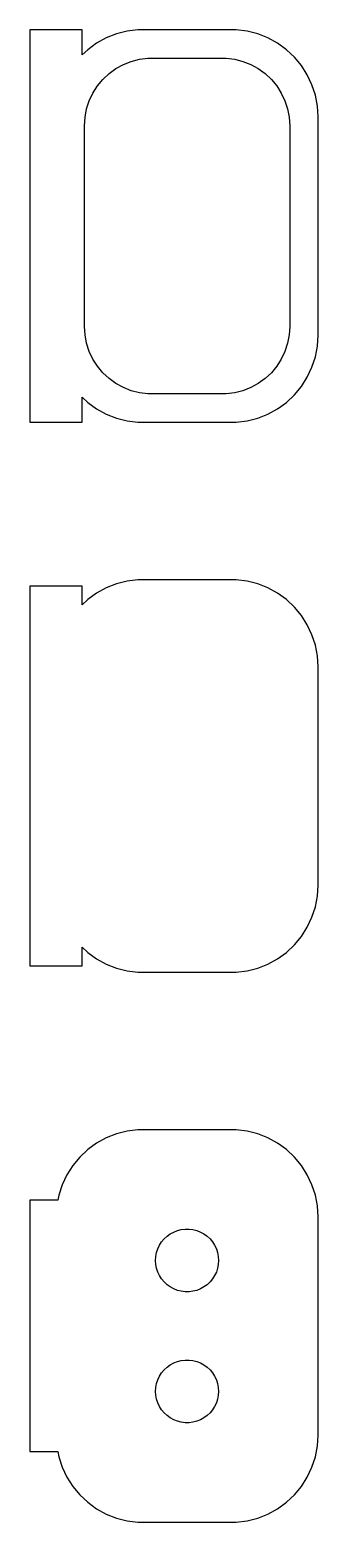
# Model space of a CAD drawing. Header units: metres. Extents: x -9 to 7.5, y 51.8 to 137.2.
import ezdxf

# ---------------------------------------------------------------- set-up
doc = ezdxf.new("R2010")
doc.units = ezdxf.units.M

msp = doc.modelspace()

# ---------------------------------------------------------------- linework, layer by layer
for p, q in [((-6, 137.24), (-9, 137.24)), ((-9, 137.24), (-9, 114.76)), ((-6, 135.809), (-6, 137.24)), ((-4.62889, 136.774), (-5.17912, 136.472)), ((-4.04507, 137.005), (-4.62889, 136.774)), ((-3.4369, 137.161), (-4.04507, 137.005)), ((-2.81395, 137.24), (-3.4369, 137.161)), ((2.81395, 137.24), (-2.81395, 137.24)), ((3.4369, 137.161), (2.81395, 137.24)), ((4.04507, 137.005), (3.4369, 137.161)), ((4.62889, 136.774), (4.04507, 137.005)), ((5.17912, 136.472), (4.62889, 136.774)), ((-5.68712, 136.103), (-6, 135.809)), ((-5.17912, 136.472), (-5.68712, 136.103)), ((5.68712, 136.103), (5.17912, 136.472)), ((6.14484, 135.673), (5.68712, 136.103)), ((-4.07506, 135.02), (-3.64888, 135.254)), ((-3.64888, 135.254), (-3.1967, 135.433)), ((-3.1967, 135.433), (-2.72565, 135.554)), ((-2.72565, 135.554), (-2.24316, 135.615)), ((-2.24316, 135.615), (2.24316, 135.615)), ((2.24316, 135.615), (2.72565, 135.554)), ((2.72565, 135.554), (3.1967, 135.433)), ((3.1967, 135.433), (3.64888, 135.254)), ((3.64888, 135.254), (4.07506, 135.02)), ((6.54507, 135.189), (6.14484, 135.673)), ((6.88153, 134.659), (6.54507, 135.189)), ((-5.13301, 134.026), (-4.82301, 134.401)), ((-4.82301, 134.401), (-4.46851, 134.734)), ((-4.46851, 134.734), (-4.07506, 135.02)), ((4.07506, 135.02), (4.46851, 134.734)), ((4.46851, 134.734), (4.82301, 134.401)), ((4.82301, 134.401), (5.13301, 134.026)), ((7.14888, 134.091), (6.88153, 134.659)), ((-5.60068, 133.176), (-5.3936, 133.616)), ((-5.3936, 133.616), (-5.13301, 134.026)), ((5.13301, 134.026), (5.3936, 133.616)), ((5.3936, 133.616), (5.60068, 133.176)), ((7.34291, 133.493), (7.14888, 134.091)), ((7.46057, 132.877), (7.34291, 133.493)), ((-5.84209, 132.235), (-5.75096, 132.713)), ((-5.75096, 132.713), (-5.60068, 133.176)), ((5.60068, 133.176), (5.75096, 132.713)), ((5.75096, 132.713), (5.84209, 132.235)), ((7.5, 132.25), (7.46057, 132.877)), ((-5.87262, 131.75), (-5.84209, 132.235)), ((-5.87262, 120.25), (-5.87262, 131.75)), ((5.84209, 132.235), (5.87262, 131.75)), ((5.87262, 131.75), (5.87262, 120.25)), ((7.5, 119.75), (7.5, 132.25)), ((-5.84209, 119.765), (-5.87262, 120.25)), ((-5.75096, 119.287), (-5.84209, 119.765)), ((5.84209, 119.765), (5.75096, 119.287)), ((5.87262, 120.25), (5.84209, 119.765)), ((7.46057, 119.123), (7.5, 119.75)), ((-5.60068, 118.824), (-5.75096, 119.287)), ((-5.3936, 118.384), (-5.60068, 118.824)), ((5.60068, 118.824), (5.3936, 118.384)), ((5.75096, 119.287), (5.60068, 118.824)), ((7.34291, 118.507), (7.46057, 119.123)), ((-5.13301, 117.974), (-5.3936, 118.384)), ((-4.82301, 117.599), (-5.13301, 117.974)), ((5.13301, 117.974), (4.82301, 117.599)), ((5.3936, 118.384), (5.13301, 117.974)), ((7.14888, 117.909), (7.34291, 118.507)), ((-4.46851, 117.266), (-4.82301, 117.599)), ((-4.07506, 116.98), (-4.46851, 117.266)), ((4.46851, 117.266), (4.07506, 116.98)), ((4.82301, 117.599), (4.46851, 117.266)), ((6.54507, 116.811), (6.88153, 117.341)), ((6.88153, 117.341), (7.14888, 117.909)), ((-3.64888, 116.746), (-4.07506, 116.98)), ((-3.1967, 116.567), (-3.64888, 116.746)), ((-2.72565, 116.446), (-3.1967, 116.567)), ((-2.24316, 116.385), (-2.72565, 116.446)), ((2.24316, 116.385), (-2.24316, 116.385)), ((2.72565, 116.446), (2.24316, 116.385)), ((3.1967, 116.567), (2.72565, 116.446)), ((3.64888, 116.746), (3.1967, 116.567)), ((4.07506, 116.98), (3.64888, 116.746)), ((5.68712, 115.897), (6.14484, 116.327)), ((6.14484, 116.327), (6.54507, 116.811)), ((-6, 116.191), (-5.68712, 115.897)), ((-6, 114.76), (-6, 116.191)), ((-5.68712, 115.897), (-5.17912, 115.528)), ((-5.17912, 115.528), (-4.62889, 115.226)), ((4.62889, 115.226), (5.17912, 115.528)), ((5.17912, 115.528), (5.68712, 115.897)), ((-9, 114.76), (-6, 114.76)), ((-4.62889, 115.226), (-4.04507, 114.995)), ((-4.04507, 114.995), (-3.4369, 114.839)), ((-3.4369, 114.839), (-2.81395, 114.76)), ((-2.81395, 114.76), (2.81395, 114.76)), ((2.81395, 114.76), (3.4369, 114.839)), ((3.4369, 114.839), (4.04507, 114.995)), ((4.04507, 114.995), (4.62889, 115.226)), ((-6, 105.365), (-9, 105.365)), ((-9, 105.365), (-9, 83.6352)), ((-6, 104.309), (-6, 105.365)), ((-4.62889, 105.274), (-5.17912, 104.972)), ((-4.04507, 105.505), (-4.62889, 105.274)), ((-3.4369, 105.661), (-4.04507, 105.505)), ((-2.81395, 105.74), (-3.4369, 105.661)), ((2.81395, 105.74), (-2.81395, 105.74)), ((3.4369, 105.661), (2.81395, 105.74)), ((4.04507, 105.505), (3.4369, 105.661)), ((4.62889, 105.274), (4.04507, 105.505)), ((5.17912, 104.972), (4.62889, 105.274)), ((-5.68712, 104.603), (-6, 104.309)), ((-5.17912, 104.972), (-5.68712, 104.603)), ((5.68712, 104.603), (5.17912, 104.972)), ((6.14484, 104.173), (5.68712, 104.603)), ((6.54507, 103.689), (6.14484, 104.173)), ((6.88153, 103.159), (6.54507, 103.689)), ((7.14888, 102.591), (6.88153, 103.159)), ((7.34291, 101.993), (7.14888, 102.591)), ((7.46057, 101.377), (7.34291, 101.993)), ((7.5, 100.75), (7.46057, 101.377)), ((7.5, 88.25), (7.5, 100.75)), ((7.46057, 87.6233), (7.5, 88.25)), ((7.34291, 87.0066), (7.46057, 87.6233)), ((6.88153, 85.8412), (7.14888, 86.4094)), ((7.14888, 86.4094), (7.34291, 87.0066)), ((6.54507, 85.3111), (6.88153, 85.8412)), ((-6, 83.6352), (-6, 84.6913)), ((-6, 84.6913), (-5.68712, 84.3974)), ((5.68712, 84.3974), (6.14484, 84.8273)), ((6.14484, 84.8273), (6.54507, 85.3111)), ((-5.68712, 84.3974), (-5.17912, 84.0284)), ((-5.17912, 84.0284), (-4.62889, 83.7259)), ((4.62889, 83.7259), (5.17912, 84.0284)), ((5.17912, 84.0284), (5.68712, 84.3974)), ((-9, 83.6352), (-6, 83.6352)), ((-4.62889, 83.7259), (-4.04507, 83.4947)), ((-4.04507, 83.4947), (-3.4369, 83.3386)), ((-3.4369, 83.3386), (-2.81395, 83.2599)), ((-2.81395, 83.2599), (2.81395, 83.2599)), ((2.81395, 83.2599), (3.4369, 83.3386)), ((3.4369, 83.3386), (4.04507, 83.4947)), ((4.04507, 83.4947), (4.62889, 83.7259)), ((-4.62889, 73.7741), (-5.17912, 73.4716)), ((-4.04507, 74.0053), (-4.62889, 73.7741)), ((-3.4369, 74.1614), (-4.04507, 74.0053)), ((-2.81395, 74.2401), (-3.4369, 74.1614)), ((2.81395, 74.2401), (-2.81395, 74.2401)), ((3.4369, 74.1614), (2.81395, 74.2401)), ((4.04507, 74.0053), (3.4369, 74.1614)), ((4.62889, 73.7741), (4.04507, 74.0053)), ((5.17912, 73.4716), (4.62889, 73.7741)), ((-6.14484, 72.6727), (-6.54507, 72.1889)), ((-5.68712, 73.1026), (-6.14484, 72.6727)), ((-5.17912, 73.4716), (-5.68712, 73.1026)), ((5.68712, 73.1026), (5.17912, 73.4716)), ((6.14484, 72.6727), (5.68712, 73.1026)), ((6.54507, 72.1889), (6.14484, 72.6727)), ((-6.54507, 72.1889), (-6.88153, 71.6588)), ((6.88153, 71.6588), (6.54507, 72.1889)), ((-7.14888, 71.0906), (-7.34291, 70.4934)), ((-6.88153, 71.6588), (-7.14888, 71.0906)), ((7.14888, 71.0906), (6.88153, 71.6588)), ((7.34291, 70.4934), (7.14888, 71.0906)), ((-7.39999, 70.1942), (-9, 70.1942)), ((-9, 70.1942), (-9, 55.8058)), ((-7.34291, 70.4934), (-7.39999, 70.1942)), ((7.46057, 69.8767), (7.34291, 70.4934)), ((7.5, 69.25), (7.46057, 69.8767)), ((7.5, 56.75), (7.5, 69.25)), ((-0.766388, 68.3787), (-0.556229, 68.4619)), ((-0.556229, 68.4619), (-0.33728, 68.5181)), ((-0.33728, 68.5181), (-0.113022, 68.5464)), ((-0.113022, 68.5464), (0.113022, 68.5464)), ((0.113022, 68.5464), (0.33728, 68.5181)), ((0.33728, 68.5181), (0.556229, 68.4619)), ((0.556229, 68.4619), (0.766388, 68.3787)), ((-1.67358, 67.4126), (-1.57735, 67.6171)), ((-1.57735, 67.6171), (-1.45622, 67.808)), ((-1.45622, 67.808), (-1.31213, 67.9822)), ((-1.31213, 67.9822), (-1.14735, 68.1369)), ((-1.14735, 68.1369), (-0.964478, 68.2698)), ((-0.964478, 68.2698), (-0.766388, 68.3787)), ((0.766388, 68.3787), (0.964478, 68.2698)), ((0.964478, 68.2698), (1.14735, 68.1369)), ((1.14735, 68.1369), (1.31213, 67.9822)), ((1.31213, 67.9822), (1.45622, 67.808)), ((1.45622, 67.808), (1.57735, 67.6171)), ((1.57735, 67.6171), (1.67358, 67.4126)), ((-1.79999, 66.75), (-1.7858, 66.9756)), ((-1.7858, 66.5244), (-1.79999, 66.75)), ((-1.7858, 66.9756), (-1.74344, 67.1976)), ((-1.74344, 67.1976), (-1.67358, 67.4126)), ((1.67358, 67.4126), (1.74344, 67.1976)), ((1.74344, 67.1976), (1.7858, 66.9756)), ((1.7858, 66.9756), (1.79999, 66.75)), ((1.79999, 66.75), (1.7858, 66.5244)), ((-1.74344, 66.3024), (-1.7858, 66.5244)), ((-1.67358, 66.0874), (-1.74344, 66.3024)), ((-1.57735, 65.8828), (-1.67358, 66.0874)), ((-1.45622, 65.692), (-1.57735, 65.8828)), ((1.57735, 65.8828), (1.45622, 65.692)), ((1.67358, 66.0874), (1.57735, 65.8828)), ((1.74344, 66.3024), (1.67358, 66.0874)), ((1.7858, 66.5244), (1.74344, 66.3024)), ((-1.31213, 65.5178), (-1.45622, 65.692)), ((-1.14735, 65.3631), (-1.31213, 65.5178)), ((-0.964478, 65.2302), (-1.14735, 65.3631)), ((-0.766388, 65.1213), (-0.964478, 65.2302)), ((-0.556229, 65.0381), (-0.766388, 65.1213)), ((-0.33728, 64.9819), (-0.556229, 65.0381)), ((-0.113022, 64.9536), (-0.33728, 64.9819)), ((0.33728, 64.9819), (0.113022, 64.9536)), ((0.556229, 65.0381), (0.33728, 64.9819)), ((0.766388, 65.1213), (0.556229, 65.0381)), ((0.964478, 65.2302), (0.766388, 65.1213)), ((1.14735, 65.3631), (0.964478, 65.2302)), ((1.31213, 65.5178), (1.14735, 65.3631)), ((1.45622, 65.692), (1.31213, 65.5178)), ((0.113022, 64.9536), (-0.113022, 64.9536)), ((-1.14735, 60.6369), (-0.964478, 60.7698)), ((-0.964478, 60.7698), (-0.766388, 60.8787)), ((-0.766388, 60.8787), (-0.556229, 60.9619)), ((-0.556229, 60.9619), (-0.33728, 61.0181)), ((-0.33728, 61.0181), (-0.113022, 61.0464)), ((-0.113022, 61.0464), (0.113022, 61.0464)), ((0.113022, 61.0464), (0.33728, 61.0181)), ((0.33728, 61.0181), (0.556229, 60.9619)), ((0.556229, 60.9619), (0.766388, 60.8787)), ((0.766388, 60.8787), (0.964478, 60.7698)), ((0.964478, 60.7698), (1.14735, 60.6369)), ((-1.74344, 59.6976), (-1.67358, 59.9126)), ((-1.67358, 59.9126), (-1.57735, 60.1172)), ((-1.57735, 60.1172), (-1.45622, 60.308)), ((-1.45622, 60.308), (-1.31213, 60.4822)), ((-1.31213, 60.4822), (-1.14735, 60.6369)), ((1.14735, 60.6369), (1.31213, 60.4822)), ((1.31213, 60.4822), (1.45622, 60.308)), ((1.45622, 60.308), (1.57735, 60.1172)), ((1.57735, 60.1172), (1.67358, 59.9126)), ((1.67358, 59.9126), (1.74344, 59.6976)), ((-1.79999, 59.25), (-1.7858, 59.4756)), ((-1.7858, 59.0244), (-1.79999, 59.25)), ((-1.7858, 59.4756), (-1.74344, 59.6976)), ((-1.74344, 58.8024), (-1.7858, 59.0244)), ((1.74344, 59.6976), (1.7858, 59.4756)), ((1.7858, 59.0244), (1.74344, 58.8024)), ((1.7858, 59.4756), (1.79999, 59.25)), ((1.79999, 59.25), (1.7858, 59.0244)), ((-1.67358, 58.5874), (-1.74344, 58.8024)), ((-1.57735, 58.3829), (-1.67358, 58.5874)), ((-1.45622, 58.192), (-1.57735, 58.3829)), ((-1.31213, 58.0178), (-1.45622, 58.192)), ((1.45622, 58.192), (1.31213, 58.0178)), ((1.57735, 58.3829), (1.45622, 58.192)), ((1.67358, 58.5874), (1.57735, 58.3829)), ((1.74344, 58.8024), (1.67358, 58.5874)), ((-1.14735, 57.8631), (-1.31213, 58.0178)), ((-0.964478, 57.7302), (-1.14735, 57.8631)), ((-0.766388, 57.6213), (-0.964478, 57.7302)), ((-0.556229, 57.5381), (-0.766388, 57.6213)), ((-0.33728, 57.4819), (-0.556229, 57.5381)), ((-0.113022, 57.4536), (-0.33728, 57.4819)), ((0.113022, 57.4536), (-0.113022, 57.4536)), ((0.33728, 57.4819), (0.113022, 57.4536)), ((0.556229, 57.5381), (0.33728, 57.4819)), ((0.766388, 57.6213), (0.556229, 57.5381)), ((0.964478, 57.7302), (0.766388, 57.6213)), ((1.14735, 57.8631), (0.964478, 57.7302)), ((1.31213, 58.0178), (1.14735, 57.8631)), ((7.46057, 56.1233), (7.5, 56.75)), ((-9, 55.8058), (-7.39999, 55.8058)), ((-7.39999, 55.8058), (-7.34291, 55.5066)), ((7.34291, 55.5066), (7.46057, 56.1233)), ((-7.34291, 55.5066), (-7.14888, 54.9094)), ((-7.14888, 54.9094), (-6.88153, 54.3412)), ((6.88153, 54.3412), (7.14888, 54.9094)), ((7.14888, 54.9094), (7.34291, 55.5066)), ((-6.88153, 54.3412), (-6.54507, 53.8111)), ((6.54507, 53.8111), (6.88153, 54.3412)), ((-6.54507, 53.8111), (-6.14484, 53.3273)), ((-6.14484, 53.3273), (-5.68712, 52.8974)), ((5.68712, 52.8974), (6.14484, 53.3273)), ((6.14484, 53.3273), (6.54507, 53.8111)), ((-5.68712, 52.8974), (-5.17912, 52.5284)), ((-5.17912, 52.5284), (-4.62889, 52.2259)), ((-4.62889, 52.2259), (-4.04507, 51.9947)), ((4.04507, 51.9947), (4.62889, 52.2259)), ((4.62889, 52.2259), (5.17912, 52.5284)), ((5.17912, 52.5284), (5.68712, 52.8974)), ((-4.04507, 51.9947), (-3.4369, 51.8386)), ((-3.4369, 51.8386), (-2.81395, 51.7599)), ((-2.81395, 51.7599), (2.81395, 51.7599)), ((2.81395, 51.7599), (3.4369, 51.8386)), ((3.4369, 51.8386), (4.04507, 51.9947))]:
    msp.add_line(p, q)

doc.saveas('drawing.dxf')
